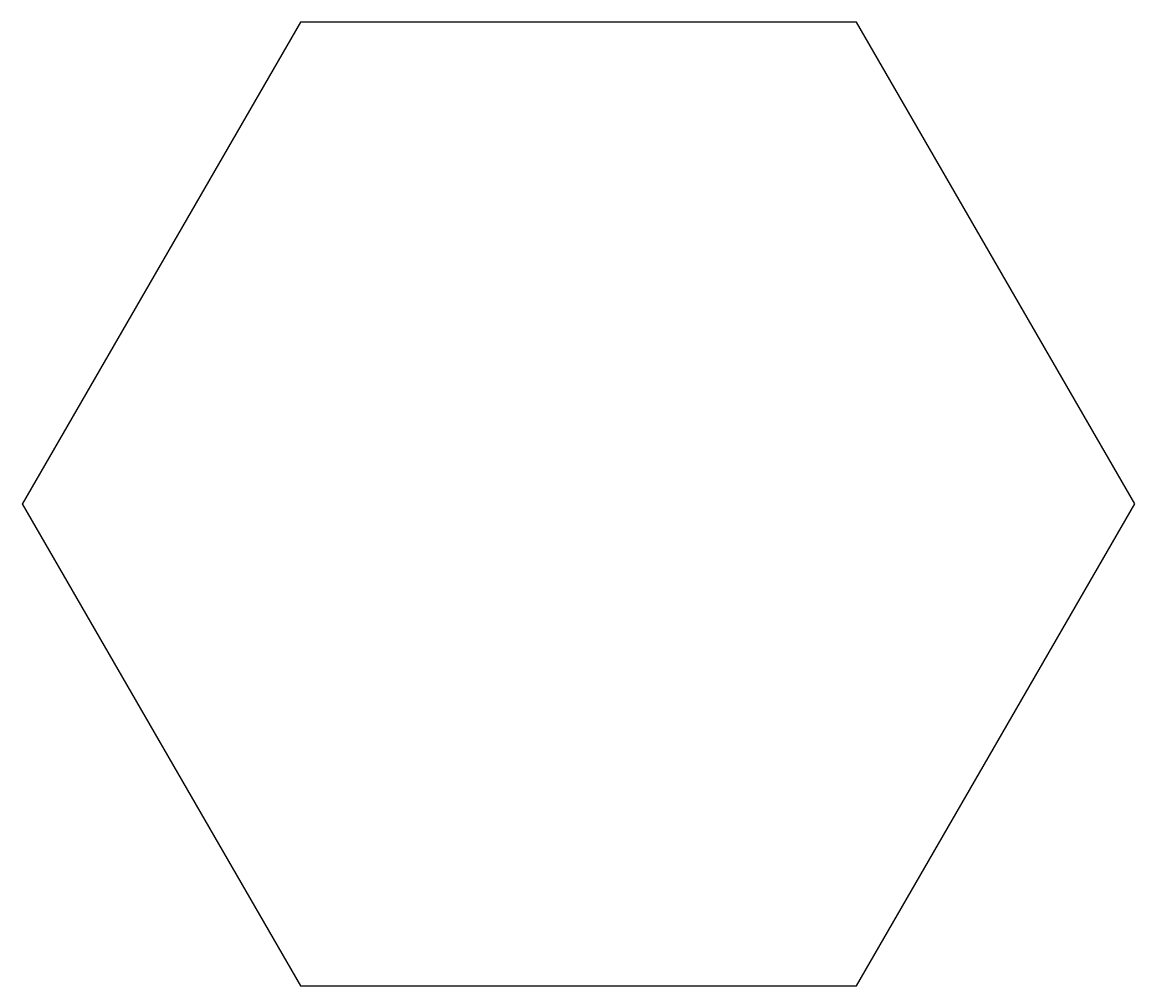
# Model space of a CAD drawing. Header units: metres. Extents: x -3.17 to 3.17, y 10 to 15.5.
import ezdxf

# ---------------------------------------------------------------- set-up
doc = ezdxf.new("R2010")
doc.units = ezdxf.units.M

msp = doc.modelspace()

# ---------------------------------------------------------------- linework, layer by layer
for p, q in [((-1.58675, 15.4983), (-3.17349, 12.75)), ((1.58675, 15.4983), (-1.58675, 15.4983)), ((3.17349, 12.75), (1.58675, 15.4983)), ((-3.17349, 12.75), (-1.58675, 10.0017)), ((1.58675, 10.0017), (3.17349, 12.75)), ((-1.58675, 10.0017), (1.58675, 10.0017))]:
    msp.add_line(p, q)

doc.saveas('drawing.dxf')
